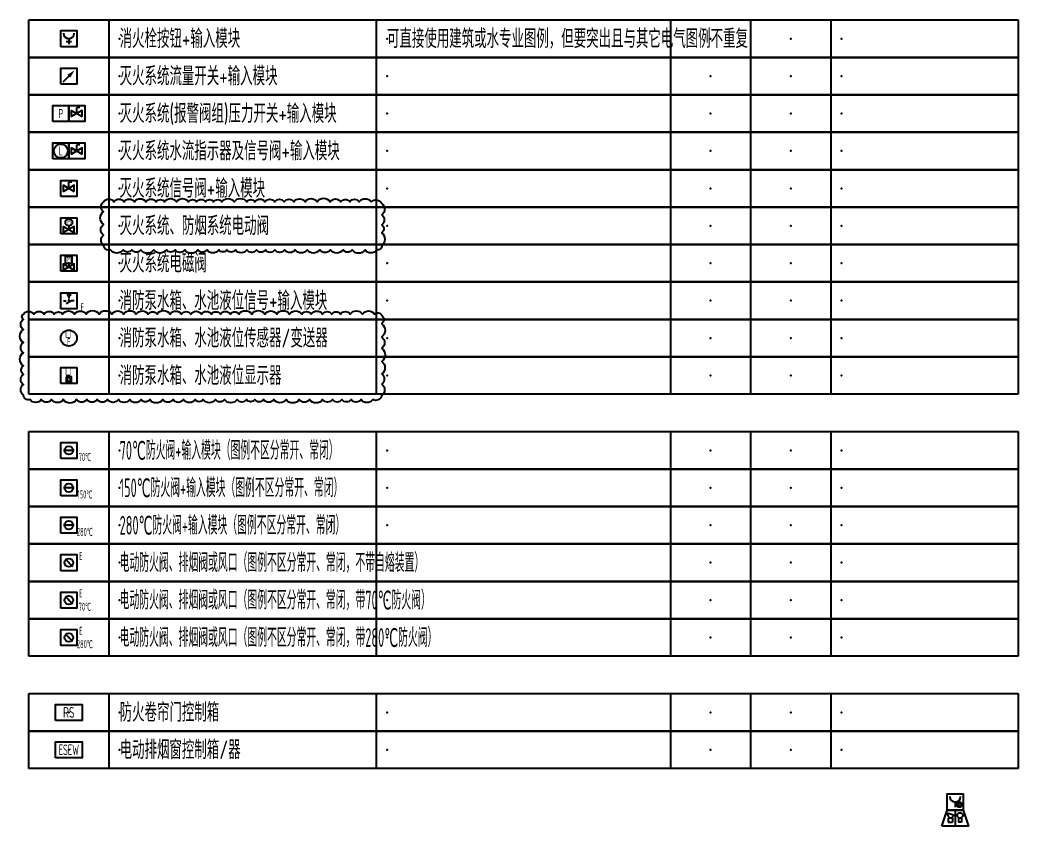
# Model space of a CAD drawing. Header units: millimetres. Extents: x -714894 to -19295, y 3400 to 234118.
# Drawn here: x -670258 to -651595, y 60624 to 75700 of the extents above; entities that cross this region are included whole.
import ezdxf
from ezdxf.enums import TextEntityAlignment as Align

# ---------------------------------------------------------------- set-up
doc = ezdxf.new("R2010")
doc.units = ezdxf.units.MM
doc.header["$LTSCALE"] = 500
for name, color, linetype in [('E-FAS-DEVC', 3, 'Continuous'), ('E-UNIV-DIAG', 2, 'Continuous'), ('E-UNIV-EL', 140, 'Continuous'), ('E-UNIV-NOTE', 6, 'Continuous')]:
    doc.layers.add(name, color=color, linetype=linetype)
doc.styles.add('TH-STYLE3', font='tssdeng.shx', dxfattribs={"width": 0.65, "bigfont": 'tssdchn.shx'})

# ---------------------------------------------------------------- blocks, each defined once
blk = doc.blocks.new('E-BKTS2')
for p, q in [((0, 0), (185, 0)), ((0, -7), (0, 0)), ((185, 0), (185, -7)), ((185, -7), (0, -7))]:
    blk.add_line(p, q)
at = {"linetype": 'Continuous'}
for p, q in [((15, 0), (15, -7)), ((65, 0), (65, -7)), ((120, 0), (120, -7)), ((135, 0), (135, -7)), ((150, 0), (150, -7))]:
    blk.add_line(p, q, dxfattribs=at)
for p in [(7.5, -3.5), (17, -3.5), (67, -3.5), (127.5, -3.5), (142.5, -3.5), (152, -3.5)]:
    blk.add_point(p, dxfattribs=at)
blk = doc.blocks.new('E-BFAS810')
blk.add_lwpolyline([(-2.5, -1.5), (-2.5, 1.5), (2.5, 1.5), (2.5, -1.5)], close=True)
at = {"layer": 'E-UNIV-EL', "style": 'TH-STYLE3', "width": 0.7}
blk.add_attdef('BOX', text='', height=2, dxfattribs=at).set_placement((0, 0), align=Align.MIDDLE)
blk = doc.blocks.new('E-BFAS610')
blk.add_lwpolyline([(-1.5, -1.5), (-1.5, 1.5), (1.5, 1.5), (1.5, -1.5)], close=True)
at = {"layer": 'E-UNIV-EL'}
for p, q in [((0, 0), (0, -1)), ((-0.5, -0.5), (0.5, -0.5))]:
    blk.add_line(p, q, dxfattribs=at)
blk.add_arc((0, 1), 1, 180, 0, dxfattribs=at)
blk = doc.blocks.new('E-BFAS620')
blk.add_lwpolyline([(-1.5, -1.5), (-1.5, 1.5), (1.5, 1.5), (1.5, -1.5)], close=True)
at = {"layer": 'E-UNIV-EL', "style": 'TH-STYLE3', "width": 0.7}
blk.add_attdef('F', text='', height=1.7, dxfattribs=at).set_placement((0, 0), align=Align.MIDDLE)
blk = doc.blocks.new('E-BFAS621-2')
blk.add_lwpolyline([(-1.5, -1.5), (-1.5, 1.5), (1.5, 1.5), (1.5, -1.5)], close=True)
at = {"layer": 'E-UNIV-EL'}
for p in [(0, 0), (0.58, 1.15)]:
    blk.add_line(p, (0, 1.15), dxfattribs=at)
blk.add_lwpolyline([(1, -0.58), (1, 0.58), (-1, -0.58), (-1, 0.58)], close=True, dxfattribs=at)
blk = doc.blocks.new('E-BFAS622')
blk.add_lwpolyline([(-1.5, -1.5), (-1.5, 1.5), (1.5, 1.5), (1.5, -1.5)], close=True)
at = {"layer": 'E-UNIV-EL'}
blk.add_circle((0, 0), 1.3, dxfattribs=at)
at = {"layer": 'E-UNIV-EL', "style": 'TH-STYLE3', "width": 0.7}
blk.add_attdef('S', text='', height=1.7, dxfattribs=at).set_placement((0, 0), align=Align.MIDDLE)
blk = doc.blocks.new('E-BFAS711')
blk.add_lwpolyline([(-1.5, -1.5), (-1.5, 1.5), (1.5, 1.5), (1.5, -1.5)], close=True)
at = {"layer": 'E-UNIV-EL'}
blk.add_line((1, 0), (-1, 0), dxfattribs=at)
blk.add_circle((0, 0), 0.8, dxfattribs=at)
at = {"layer": 'E-UNIV-EL', "style": 'TH-STYLE3', "width": 0.5}
blk.add_attdef('F', text='', height=1.5, dxfattribs=at).set_placement((3, -1.25), align=Align.MIDDLE)
blk = doc.blocks.new('E-BFAS712')
blk.add_lwpolyline([(-1.5, -1.5), (-1.5, 1.5), (1.5, 1.5), (1.5, -1.5)], close=True)
at = {"layer": 'E-UNIV-EL'}
blk.add_line((1, 0), (-1, 0), dxfattribs=at)
blk.add_circle((0, 0), 0.8, dxfattribs=at)
at = {"layer": 'E-UNIV-EL', "style": 'TH-STYLE3', "width": 0.5}
blk.add_attdef('F', text='', height=1.5, dxfattribs=at).set_placement((3, -1.25), align=Align.MIDDLE)
blk = doc.blocks.new('E-BFAS730')
blk.add_lwpolyline([(-1.5, -1.5), (-1.5, 1.5), (1.5, 1.5), (1.5, -1.5)], close=True)
at = {"layer": 'E-UNIV-EL'}
blk.add_line((-0.71, 0.71), (0.71, -0.71), dxfattribs=at)
blk.add_circle((0, 0), 0.8, dxfattribs=at)
at = {"layer": 'E-UNIV-EL', "style": 'TH-STYLE3', "width": 0.5}
blk.add_attdef('F', text='', height=1.5, dxfattribs=at).set_placement((2.25, 1.25), align=Align.MIDDLE)
blk = doc.blocks.new('E-BFAS731')
blk.add_lwpolyline([(-1.5, -1.5), (-1.5, 1.5), (1.5, 1.5), (1.5, -1.5)], close=True)
at = {"layer": 'E-UNIV-EL'}
blk.add_line((-0.71, 0.71), (0.71, -0.71), dxfattribs=at)
blk.add_circle((0, 0), 0.8, dxfattribs=at)
at = {"layer": 'E-UNIV-EL', "style": 'TH-STYLE3', "width": 0.5}
for p in [(2.25, 1.25), (3, -1.25)]:
    blk.add_attdef('F', text='', height=1.5, dxfattribs=at).set_placement(p, align=Align.MIDDLE)
blk = doc.blocks.new('E-BFAS732')
blk.add_lwpolyline([(-1.5, -1.5), (-1.5, 1.5), (1.5, 1.5), (1.5, -1.5)], close=True)
at = {"layer": 'E-UNIV-EL'}
blk.add_line((-0.71, 0.71), (0.71, -0.71), dxfattribs=at)
blk.add_circle((0, 0), 0.8, dxfattribs=at)
at = {"layer": 'E-UNIV-EL', "style": 'TH-STYLE3', "width": 0.5}
for p in [(2.25, 1.25), (3, -1.25)]:
    blk.add_attdef('F', text='', height=1.5, dxfattribs=at).set_placement(p, align=Align.MIDDLE)
blk = doc.blocks.new('E-BFAS630-2')
blk.add_lwpolyline([(-1.5, -1.51), (-1.5, 1.49), (1.5, 1.49), (1.5, -1.51)], close=True)
at = {"layer": 'E-UNIV-EL'}
for p, q in [((0, 0.7), (0, 0.5)), ((0, 0.4), (0, 0.25)), ((0, 0.15), (0, 0)), ((0.2, 1.07), (0.45, 1.07)), ((-1, -0.01), (-0.5, -0.01)), ((0, -0.1), (0, -0.3))]:
    blk.add_line(p, q, dxfattribs=at)
blk.add_lwpolyline([(0, 1.45, -0.533333), (0, 0.7, -0.533333)], format="xyb", close=True, dxfattribs=at)
blk.add_lwpolyline([(1, -0.01), (0.5, -0.01), (-0.5, -0.59)], dxfattribs=at)
at = {"layer": 'E-UNIV-EL', "style": 'TH-STYLE3', "width": 0.5}
blk.add_attdef('F', text='', height=1.5, dxfattribs=at).set_placement((2.5, -1.26), align=Align.MIDDLE)
blk = doc.blocks.new('E-BFAS713')
blk.add_lwpolyline([(-1.5, -1.5), (-1.5, 1.5), (1.5, 1.5), (1.5, -1.5)], close=True)
at = {"layer": 'E-UNIV-EL'}
blk.add_line((1, 0), (-1, 0), dxfattribs=at)
blk.add_circle((0, 0), 0.8, dxfattribs=at)
at = {"layer": 'E-UNIV-EL', "style": 'TH-STYLE3', "width": 0.5}
blk.add_attdef('F', text='', height=1.5, dxfattribs=at).set_placement((3, -1.25), align=Align.MIDDLE)
blk = doc.blocks.new('E-BFAS621-4')
blk.add_lwpolyline([(-1.5, -1.5), (-1.5, 1.5), (1.5, 1.5), (1.5, -1.5)], close=True)
at = {"layer": 'E-UNIV-EL'}
blk.add_line((0, 0), (0, -0.7), dxfattribs=at)
blk.add_lwpolyline([(1, -1.28), (1, -0.12), (-1, -1.28), (-1, -0.12)], close=True, dxfattribs=at)
blk.add_circle((0, 0.65), 0.65, dxfattribs=at)
at = {"layer": 'E-UNIV-EL', "style": 'TH-STYLE3', "width": 0.7}
blk.add_attdef('F', text='', height=1, dxfattribs=at).set_placement((0, 0.65), align=Align.MIDDLE)
blk = doc.blocks.new('E-BFAS621-3')
blk.add_lwpolyline([(-1.5, -1.5), (-1.5, 1.5), (1.5, 1.5), (1.5, -1.5)], close=True)
at = {"layer": 'E-UNIV-EL'}
for p, q in [((-0.65, 1.3), (0.65, 1.3)), ((-0.65, 0), (-0.65, 1.3)), ((-0.65, 0), (0.65, 0)), ((0, 0), (0, -0.7)), ((0.65, 0), (0.65, 1.3))]:
    blk.add_line(p, q, dxfattribs=at)
blk.add_lwpolyline([(1, -1.28), (1, -0.12), (-1, -1.28), (-1, -0.12)], close=True, dxfattribs=at)
at = {"layer": 'E-UNIV-EL', "style": 'TH-STYLE3', "width": 0.7}
blk.add_attdef('F', text='', height=1, dxfattribs=at).set_placement((0, 0.65), align=Align.MIDDLE)
blk = doc.blocks.new('E-BFAS330')
blk.add_lwpolyline([(-2.5, -1.5), (-1.5, 1.5), (1.5, 1.5), (2.5, -1.5)], close=True)
at = {"layer": 'E-UNIV-EL'}
for p, q in [((-1.56, 1), (-0.24, 0.6)), ((-1.1, 0), (-1.56, 1)), ((-0.5, 0), (-1.3, 0)), ((-1.3, 0), (-1.3, -0.8)), ((-0.7, 0), (-0.24, 0.6)), ((-0.5, 0), (-0.5, -0.8)), ((0, 1.5), (0, -1.5)), ((0.6, 0.1), (0.6, -0.8)), ((1.2, 0.1), (1.2, -0.8)), ((-1.3, -0.8), (-0.5, -0.8)), ((1.2, -0.8), (0.6, -0.8))]:
    blk.add_line(p, q, dxfattribs=at)
blk.add_circle((0.9, 0.5), 0.5, dxfattribs=at)
blk = doc.blocks.new('E-BFAS212')
blk.add_lwpolyline([(-1.5, -1.5), (-1.5, 1.5), (1.5, 1.5), (1.5, -1.5)], close=True)
at = {"layer": 'E-UNIV-EL'}
blk.add_line((0, 0), (0, -1), dxfattribs=at)
for radius in [0.5, 0.25]:
    blk.add_circle((0.75, -0.5), radius, dxfattribs=at)
blk.add_arc((0, 1), 1, 180, 0, dxfattribs=at)
blk = doc.blocks.new('E-BFAS622-2')
blk.add_lwpolyline([(-1.5, -1.5), (-1.5, 1.5), (1.5, 1.5), (1.5, -1.5)], close=True)
at = {"layer": 'E-UNIV-EL'}
blk.add_line((-1.06, -1.06), (0, 0), dxfattribs=at)
blk.add_lwpolyline([(0, 0, 0.75, 0, 0), (1.06, 1.06, 0, 0, 0)], format="xyseb", dxfattribs=at)
blk = doc.blocks.new('E-BFAS820')
blk.add_lwpolyline([(-2.5, -1.5), (-2.5, 1.5), (2.5, 1.5), (2.5, -1.5)], close=True)
at = {"layer": 'E-UNIV-EL', "style": 'TH-STYLE3', "width": 0.6}
blk.add_attdef('BOX', text='', height=2, dxfattribs=at).set_placement((0, 0), align=Align.MIDDLE)
blk = doc.blocks.new('E-BFAS630-3')
blk.add_circle((0, 0), 1.5)
at = {"layer": 'E-UNIV-EL', "style": 'TH-STYLE3', "width": 0.5}
for p in [(0, 0.75), (0, -0.75)]:
    blk.add_attdef('F', text='', height=1.5, dxfattribs=at).set_placement(p, align=Align.MIDDLE)
blk = doc.blocks.new('E-BFAS630-4')
blk.add_lwpolyline([(-1.5, -1.5), (-1.5, 1.5), (1.5, 1.5), (1.5, -1.5)], close=True)
at = {"layer": 'E-UNIV-EL'}
for points in [[(-0.5, -0.25), (-0.5, -1.25), (0.5, -1.25), (0.5, -0.25)], [(-0.3, -0.45), (-0.3, -1.05), (0.3, -1.05), (0.3, -0.45)]]:
    blk.add_lwpolyline(points, close=True, dxfattribs=at)
at = {"layer": 'E-UNIV-EL', "style": 'TH-STYLE3', "width": 0.5}
blk.add_attdef('F', text='', height=1.5, dxfattribs=at).set_placement((0, 0.75), align=Align.MIDDLE)

msp = doc.modelspace()

# ---------------------------------------------------------------- linework, layer by layer
at = {"layer": 'E-UNIV-NOTE'}
for points in [[(-668694.54, 72300, -0.52056705), (-668500.95, 72300, -0.52056705), (-668311.98, 72300, -0.52056705), (-668118.96, 72300, -0.52056705), (-667905.4, 72300, -0.52056705), (-667711.31, 72300, -0.52056705), (-667555.75, 72300, -0.52056705), (-667332.11, 72300, -0.52056705), (-667105.28, 72300, -0.52056705), (-666955.25, 72300, -0.52056705), (-666788.24, 72300, -0.52056705), (-666636.66, 72300, -0.52056705), (-666481.07, 72300, -0.52056705), (-666253.31, 72300, -0.52056705), (-666016.75, 72300, -0.52056705), (-665866.12, 72300, -0.52056705), (-665678.22, 72300, -0.52056705), (-665493.4, 72300, -0.52056705), (-665317.11, 72300, -0.52056705), (-665137.03, 72300, -0.52056705), (-664927.8, 72300, -0.52056705), (-664703.03, 72300, -0.52056705), (-664457.47, 72300, -0.52056705), (-664255.47, 72300, -0.52056705), (-664092.34, 72300, -0.52056705), (-663914.55, 72300, -0.52056705), (-663693.13, 72300, -0.52056705), (-663494.54, 72266.27, -0.52056705), (-663494.54, 72055.86, -0.52056705), (-663494.54, 71870.35, -0.52056705), (-663494.54, 71713.54, -0.52056705), (-663494.54, 71484.69, -0.52056705), (-663587.54, 71400, -0.52056705), (-663805.49, 71400, -0.52056705), (-664047.56, 71400, -0.52056705), (-664216.88, 71400, -0.52056705), (-664452.6, 71400, -0.52056705), (-664653.55, 71400, -0.52056705), (-664888.84, 71400, -0.52056705), (-665111.44, 71400, -0.52056705), (-665309.77, 71400, -0.52056705), (-665491.7, 71400, -0.52056705), (-665669.13, 71400, -0.52056705), (-665835.24, 71400, -0.52056705), (-666017.68, 71400, -0.52056705), (-666230.08, 71400, -0.52056705), (-666387.48, 71400, -0.52056705), (-666540.33, 71400, -0.52056705), (-666760.12, 71400, -0.52056705), (-666935.18, 71400, -0.52056705), (-667178.35, 71400, -0.52056705), (-667359.1, 71400, -0.52056705), (-667520.25, 71400, -0.52056705), (-667754.08, 71400, -0.52056705), (-667998.27, 71400, -0.52056705), (-668166.06, 71400, -0.52056705), (-668329.58, 71400, -0.52056705), (-668564.43, 71400, -0.52056705), (-668694.54, 71490.79, -0.52056705), (-668694.54, 71676.77, -0.52056705), (-668694.54, 71877.6, -0.52056705), (-668694.54, 72114.16, -0.52056705)], [(-670194.54, 70200, -0.52056705), (-670000.4, 70200, -0.52056705), (-669807.35, 70200, -0.52056705), (-669615.88, 70200, -0.52056705), (-669463.37, 70200, -0.52056705), (-669238.02, 70200, -0.52056705), (-669023.37, 70200, -0.52056705), (-668777.31, 70200, -0.52056705), (-668541.82, 70200, -0.52056705), (-668320.37, 70200, -0.52056705), (-668085.29, 70200, -0.52056705), (-667858.53, 70200, -0.52056705), (-667695.55, 70200, -0.52056705), (-667451.86, 70200, -0.52056705), (-667238.06, 70200, -0.52056705), (-667062.54, 70200, -0.52056705), (-666864.5, 70200, -0.52056705), (-666678.37, 70200, -0.52056705), (-666509.47, 70200, -0.52056705), (-666322.1, 70200, -0.52056705), (-666164.34, 70200, -0.52056705), (-665923.51, 70200, -0.52056705), (-665679.52, 70200, -0.52056705), (-665457.34, 70200, -0.52056705), (-665216.83, 70200, -0.52056705), (-664987.97, 70200, -0.52056705), (-664810.38, 70200, -0.52056705), (-664601.49, 70200, -0.52056705), (-664425.69, 70200, -0.52056705), (-664262.9, 70200, -0.52056705), (-664084.52, 70200, -0.52056705), (-663851.97, 70200, -0.52056705), (-663626.55, 70200, -0.52056705), (-663494.54, 70175.78, -0.52056705), (-663494.54, 70016.85, -0.52056705), (-663494.54, 69771.59, -0.52056705), (-663494.54, 69558.17, -0.52056705), (-663494.54, 69312.18, -0.52056705), (-663494.54, 69080.54, -0.52056705), (-663494.54, 68889.37, -0.52056705), (-663494.54, 68675.87, -0.52056705), (-663661.4, 68600, -0.52056705), (-663880.92, 68600, -0.52056705), (-664067.33, 68600, -0.52056705), (-664238.94, 68600, -0.52056705), (-664414.3, 68600, -0.52056705), (-664599.55, 68600, -0.52056705), (-664844.12, 68600, -0.52056705), (-665036.29, 68600, -0.52056705), (-665281.48, 68600, -0.52056705), (-665512.95, 68600, -0.52056705), (-665701.22, 68600, -0.52056705), (-665866.98, 68600, -0.52056705), (-666022.07, 68600, -0.52056705), (-666197.56, 68600, -0.52056705), (-666435.06, 68600, -0.52056705), (-666601.68, 68600, -0.52056705), (-666831.39, 68600, -0.52056705), (-666982.93, 68600, -0.52056705), (-667198.3, 68600, -0.52056705), (-667396.26, 68600, -0.52056705), (-667588.1, 68600, -0.52056705), (-667831.84, 68600, -0.52056705), (-667993.63, 68600, -0.52056705), (-668206.91, 68600, -0.52056705), (-668418.06, 68600, -0.52056705), (-668620.79, 68600, -0.52056705), (-668816.72, 68600, -0.52056705), (-669008.46, 68600, -0.52056705), (-669198.86, 68600, -0.52056705), (-669448.26, 68600, -0.52056705), (-669665.99, 68600, -0.52056705), (-669861.82, 68600, -0.52056705), (-670066.88, 68600, -0.52056705), (-670194.54, 68690.82, -0.52056705), (-670194.54, 68880.27, -0.52056705), (-670194.54, 69069.61, -0.52056705), (-670194.54, 69231.53, -0.52056705), (-670194.54, 69476.88, -0.52056705), (-670194.54, 69664.64, -0.52056705), (-670194.54, 69908.41, -0.52056705), (-670194.54, 70100.57, -0.52056705)]]:
    msp.add_lwpolyline(points, format="xyb", close=True, dxfattribs=at)

# ---------------------------------------------------------------- block references
at = {"layer": 'E-FAS-DEVC', "xscale": 100, "yscale": 100, "zscale": 100}
for name, p in [('E-BFAS610', (-669344.54, 75350)), ('E-BFAS622-2', (-669344.54, 74650)), ('E-BFAS621-2', (-669194.54, 73950)), ('E-BFAS621-2', (-669194.54, 73250)), ('E-BFAS621-2', (-669344.54, 72550)), ('E-BFAS212', (-652769.1, 61073.91)), ('E-BFAS330', (-652769.1, 60773.91))]:
    msp.add_blockref(name, p, dxfattribs=at)
for name, p, values in [('E-BFAS620', (-669494.54, 73950), {'F': 'P'}), ('E-BFAS622', (-669494.54, 73250), {'S': 'L'}), ('E-BFAS630-2', (-669344.54, 70450), {'F': 'F'}), ('E-BFAS630-4', (-669344.54, 69050), {'F': 'LT'}), ('E-BFAS711', (-669344.54, 67650), {'F': '70℃'}), ('E-BFAS713', (-669344.54, 66950), {'F': '150℃'}), ('E-BFAS712', (-669344.54, 66250), {'F': '280℃'}), ('E-BFAS730', (-669344.54, 65550), {'F': 'E'}), ('E-BFAS810', (-669344.54, 62750), {'BOX': 'RS'}), ('E-BFAS820', (-669344.54, 62050), {'BOX': 'ESEW'})]:
    msp.add_blockref(name, p, dxfattribs=at).add_auto_attribs(values)
at = {"layer": 'E-FAS-DEVC'}
ref = msp.add_blockref('E-BFAS621-4', (-669344.54, 71850), dxfattribs=dict(at, xscale=100, yscale=100, zscale=100))
ref.add_attrib('F', 'M', dxfattribs={"layer": 'E-UNIV-EL', "height": 100, "style": 'TH-STYLE3', "width": 0.7}).set_placement((-669344.54, 71925), align=Align.MIDDLE)
ref = msp.add_blockref('E-BFAS621-3', (-669344.54, 71150), dxfattribs=dict(at, xscale=100, yscale=100, zscale=100))
ref.add_attrib('F', 'M', dxfattribs={"layer": 'E-UNIV-EL', "height": 100, "style": 'TH-STYLE3', "width": 0.7}).set_placement((-669344.54, 71225), align=Align.MIDDLE)
ref = msp.add_blockref('E-BFAS630-3', (-669344.54, 69750), dxfattribs=dict(at, xscale=100, yscale=100, zscale=100))
ref.add_attrib('F', 'LT', dxfattribs={"layer": 'E-UNIV-EL', "height": 150, "style": 'TH-STYLE3', "width": 0.5}).set_placement((-669344.54, 69825), align=Align.MIDDLE)
ref.add_attrib('F', 'F', dxfattribs={"layer": 'E-UNIV-EL', "height": 150, "style": 'TH-STYLE3', "width": 0.5}).set_placement((-669344.54, 69675), align=Align.MIDDLE)
ref = msp.add_blockref('E-BFAS731', (-669344.54, 64850), dxfattribs=dict(at, xscale=100, yscale=100, zscale=100))
ref.add_attrib('F', 'E', dxfattribs={"layer": 'E-UNIV-EL', "height": 150, "style": 'TH-STYLE3', "width": 0.5}).set_placement((-669119.54, 64975), align=Align.MIDDLE)
ref.add_attrib('F', '70℃', dxfattribs={"layer": 'E-UNIV-EL', "height": 150, "style": 'TH-STYLE3', "width": 0.5}).set_placement((-669044.54, 64725), align=Align.MIDDLE)
ref = msp.add_blockref('E-BFAS732', (-669344.54, 64150), dxfattribs=dict(at, xscale=100, yscale=100, zscale=100))
ref.add_attrib('F', '280℃', dxfattribs={"layer": 'E-UNIV-EL', "height": 150, "style": 'TH-STYLE3', "width": 0.5}).set_placement((-669044.54, 64025), align=Align.MIDDLE)
ref.add_attrib('F', 'E', dxfattribs={"layer": 'E-UNIV-EL', "height": 150, "style": 'TH-STYLE3', "width": 0.5}).set_placement((-669119.54, 64275), align=Align.MIDDLE)
at = {"layer": 'E-UNIV-DIAG', "xscale": 100, "yscale": 100, "zscale": 100}
for p in [(-670094.54, 75700), (-670094.54, 75000), (-670094.54, 74300), (-670094.54, 73600), (-670094.54, 72900), (-670094.54, 72200), (-670094.54, 71500), (-670094.54, 70800), (-670094.54, 70100), (-670094.54, 69400), (-670094.54, 68000), (-670094.54, 67300), (-670094.54, 66600), (-670094.54, 65900), (-670094.54, 65200), (-670094.54, 64500), (-670094.54, 63100), (-670094.54, 62400)]:
    msp.add_blockref('E-BKTS2', p, dxfattribs=at)

# ---------------------------------------------------------------- texts
at = {"layer": 'E-UNIV-NOTE', "style": 'TH-STYLE3'}
for s, width, p in [('消火栓按钮+输入模块', 0.7, (-668394.54, 75350)), ('可直接使用建筑或水专业图例，但要突出且与其它电气图例不重复', 0.7, (-663394.54, 75350)), ('灭火系统流量开关+输入模块', 0.7, (-668394.54, 74650)), ('灭火系统(报警阀组)压力开关+输入模块', 0.7, (-668394.54, 73950)), ('灭火系统水流指示器及信号阀+输入模块', 0.7, (-668394.54, 73250)), ('灭火系统信号阀+输入模块', 0.7, (-668394.54, 72550)), ('灭火系统、防烟系统电动阀', 0.7, (-668394.54, 71850)), ('灭火系统电磁阀', 0.7, (-668394.54, 71150)), ('消防泵水箱、水池液位信号+输入模块', 0.7, (-668394.54, 70450)), ('消防泵水箱、水池液位传感器/变送器', 0.7, (-668394.54, 69750)), ('消防泵水箱、水池液位显示器', 0.7, (-668394.54, 69050)), ('70℃防火阀+输入模块（图例不区分常开、常闭）', 0.5, (-668394.54, 67650)), ('150℃防火阀+输入模块（图例不区分常开、常闭）', 0.5, (-668394.54, 66950)), ('280℃防火阀+输入模块（图例不区分常开、常闭）', 0.5, (-668394.54, 66250)), ('电动防火阀、排烟阀或风口（图例不区分常开、常闭，不带自熔装置）', 0.5, (-668394.54, 65550)), ('电动防火阀、排烟阀或风口（图例不区分常开、常闭，带70℃防火阀）', 0.5, (-668394.54, 64850)), ('电动防火阀、排烟阀或风口（图例不区分常开、常闭，带280℃防火阀）', 0.5, (-668394.54, 64150)), ('防火卷帘门控制箱', 0.7, (-668394.54, 62750)), ('电动排烟窗控制箱/器', 0.7, (-668394.54, 62050))]:
    msp.add_text(s, height=350, dxfattribs=dict(at, width=width)).set_placement(p, align=Align.MIDDLE_LEFT)

doc.saveas('drawing.dxf')
